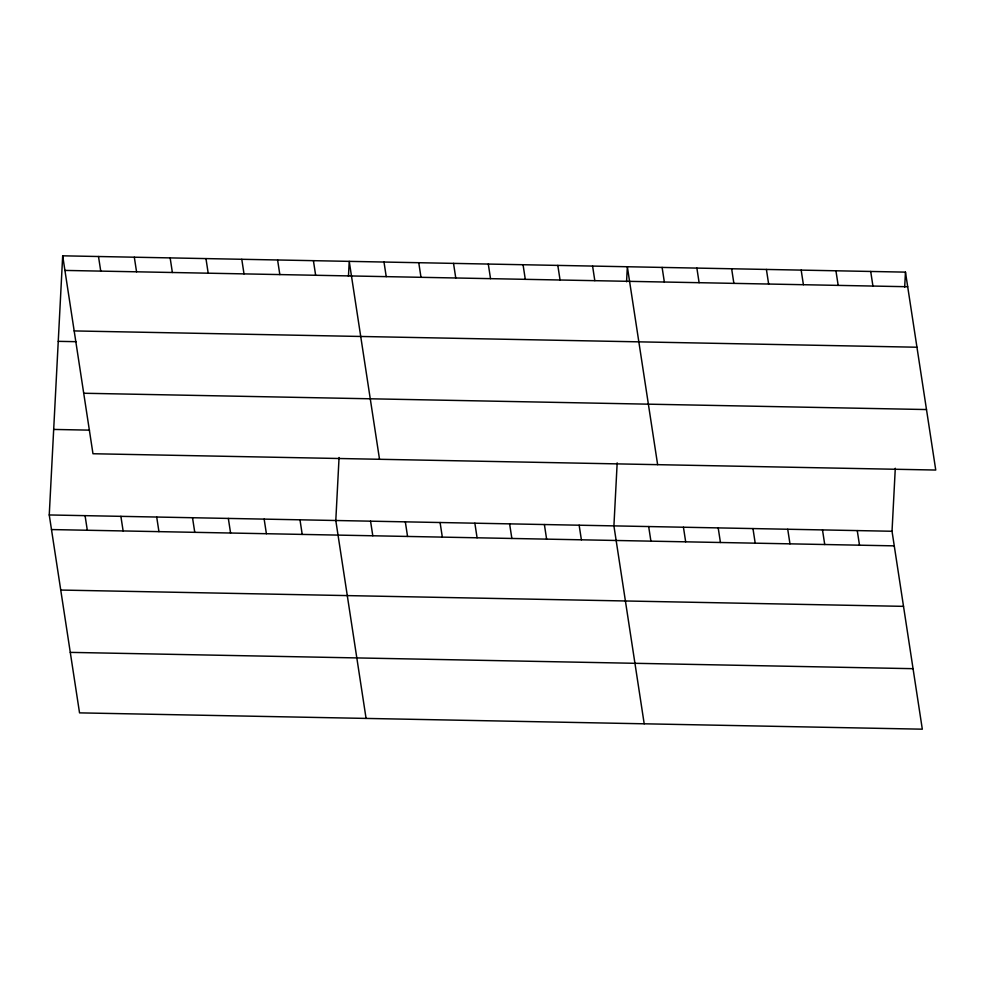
<?xml version="1.0" encoding="UTF-8"?>
<svg xmlns="http://www.w3.org/2000/svg" width="985" height="985" viewBox="0 0 985 985"><rect width="100%" height="100%" fill="white"/><g stroke="black" fill="none" stroke-linecap="round" stroke-linejoin="round"><path stroke-width="1.48" d="M895.291 468.257L892.028 531.26L922.317 729.183L79.539 712.869L49.25 514.958L62.683 255.817L905.461 272.131L935.75 470.042L92.972 453.74L62.683 255.817M339.062 457.483L335.799 520.499L366.075 718.41M348.456 276.366L349.232 261.37L379.52 459.281M617.176 462.864L613.914 525.879L644.202 723.803M626.571 281.747L627.346 266.75L657.635 464.661M904.686 287.127L905.461 272.131M64.924 270.419L907.702 286.733M74.183 330.923L916.961 347.225M58.25 341.339L76.165 341.684M83.713 393.249L926.491 409.551M53.682 429.435L89.5 430.137M49.25 514.958L892.028 531.26M51.479 529.561L894.257 545.862M60.738 590.052L903.516 606.354M70.28 652.378L913.058 668.68M870.703 271.454L872.932 286.056M835.933 270.789L838.173 285.379M857.258 530.595L859.499 545.185M801.174 270.112L803.403 284.714M822.5 529.918L824.728 544.52M766.404 269.434L768.645 284.037M787.729 529.24L789.97 543.843M731.646 268.77L733.874 283.372M752.971 528.576L755.199 543.166M696.875 268.092L699.116 282.695M718.2 527.898L720.441 542.501M662.117 267.415L664.346 282.018M683.442 527.221L685.671 541.824M648.672 526.556L650.913 541.159M592.588 266.073L594.817 280.676M557.818 265.408L560.059 279.999M579.143 525.202L581.384 539.805M523.06 264.731L525.288 279.334M544.385 524.537L546.613 539.14M488.289 264.054L490.53 278.656M509.614 523.86L511.855 538.463M453.531 263.389L455.76 277.979M474.856 523.195L477.085 537.785M418.76 262.712L420.989 277.314M440.086 522.518L442.327 537.12M383.99 262.035L386.231 276.637M405.327 521.841L407.556 536.443M370.557 521.176L372.798 535.766M313.415 260.668L315.643 275.271M277.598 259.978L279.826 274.581M299.982 519.809L302.21 534.412M241.781 259.289L244.009 273.892M264.152 519.107L266.393 533.71M205.963 258.599L208.192 273.19M228.335 518.418L230.576 533.02M170.146 257.898L172.375 272.5M192.518 517.728L194.759 532.331M134.317 257.208L136.558 271.811M156.701 517.039L158.942 531.629M98.5 256.519L100.741 271.121M120.884 516.337L123.125 530.94M85.067 515.648L87.308 530.25"/></g></svg>
